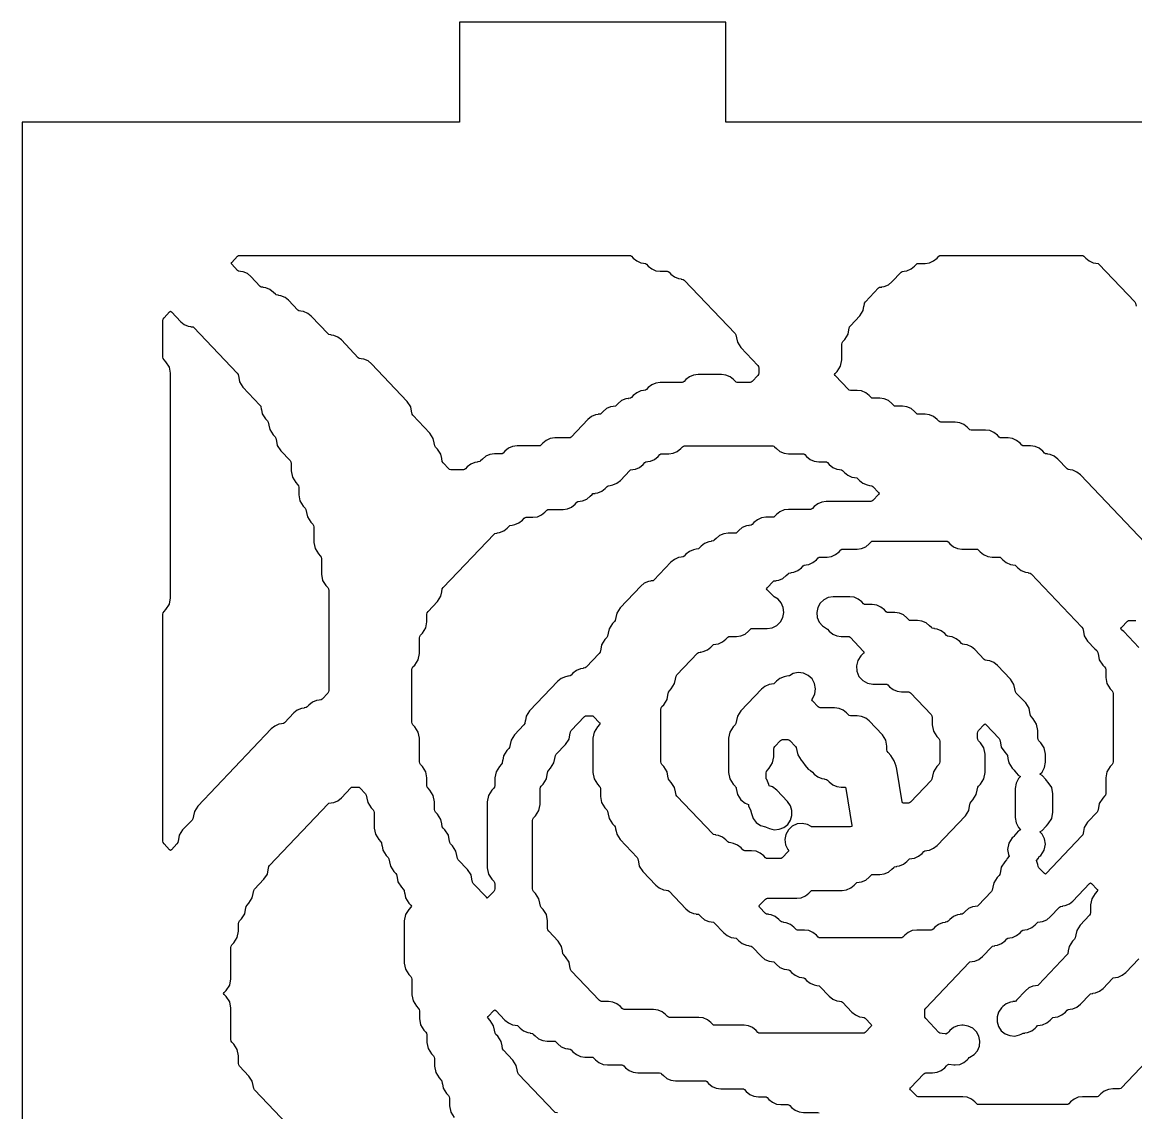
# Model space of a CAD drawing. Header units: millimetres. Extents: x 10 to 410, y 18 to 283.
# Drawn here: x 10 to 43.44, y 250.26 to 283 of the extents above; entities that cross this region are included whole.
import ezdxf

# ---------------------------------------------------------------- set-up
doc = ezdxf.new("R2010")
doc.units = ezdxf.units.MM
doc.layers.add('CUT', color=1, linetype='Continuous')

msp = doc.modelspace()

# ---------------------------------------------------------------- linework, layer by layer
at = {"layer": 'CUT'}
for points in [[(52.134, 157), (60.134, 157), (60.134, 160), (73.2679, 160), (73.2679, 280), (60.134, 280), (60.134, 283), (52.134, 283), (52.134, 280), (31.134, 280), (31.134, 283), (23.134, 283), (23.134, 280), (10, 280), (10, 160), (23.134, 160), (23.134, 157), (31.134, 157), (31.134, 160), (52.134, 160)], [(16.4683, 275.9755), (16.4935, 275.9957), (16.5254, 276), (28.2362, 276), (28.2681, 275.9957), (28.2933, 275.9755), (28.3487, 275.9172), (28.4538, 275.833), (28.5776, 275.7799), (28.6561, 275.7692), (28.6557, 275.7663), (28.7212, 275.7574), (28.7463, 275.7372), (28.8017, 275.6789), (28.9068, 275.5947), (29.0306, 275.5416), (29.1641, 275.5234), (29.3687, 275.5234), (29.4007, 275.5191), (29.4259, 275.4989), (29.4812, 275.4406), (29.5863, 275.3564), (29.7101, 275.3033), (29.7886, 275.2926), (29.7882, 275.2897), (29.8537, 275.2808), (29.8789, 275.2606), (31.4083, 273.6516), (31.4326, 273.6136), (31.4501, 273.5226), (31.4518, 273.5229), (31.4768, 273.393), (31.5787, 273.234), (32.0878, 272.6984), (32.1121, 272.6604), (32.1206, 272.6162), (32.1206, 272.4732), (32.1121, 272.4289), (32.0878, 272.391), (31.9174, 272.2118), (31.8923, 272.1916), (31.8603, 272.1872), (31.4749, 272.1872), (31.443, 272.1916), (31.4178, 272.2118), (31.3624, 272.27), (31.2573, 272.3543), (31.1335, 272.4074), (31, 272.4255), (30.2966, 272.4255), (30.1632, 272.4074), (30.0394, 272.3543), (29.9342, 272.27), (29.8789, 272.2118), (29.8537, 272.1916), (29.8217, 272.1872), (29.1641, 272.1872), (29.0306, 272.1691), (28.9068, 272.116), (28.8017, 272.0317), (28.7463, 271.9735), (28.7212, 271.9533), (28.6557, 271.9444), (28.6561, 271.9415), (28.5776, 271.9308), (28.4538, 271.8777), (28.3487, 271.7934), (28.2933, 271.7352), (28.2681, 271.715), (28.2026, 271.7061), (28.203, 271.7032), (28.1246, 271.6925), (28.0008, 271.6394), (27.8957, 271.5551), (27.8403, 271.4969), (27.8151, 271.4767), (27.7496, 271.4678), (27.75, 271.4649), (27.6716, 271.4542), (27.5478, 271.4011), (27.4426, 271.3168), (27.3873, 271.2586), (27.3621, 271.2384), (27.2966, 271.2295), (27.297, 271.2266), (27.2185, 271.2159), (27.0948, 271.1628), (26.9896, 271.0785), (26.4812, 270.5437), (26.4561, 270.5235), (26.4241, 270.5191), (25.993, 270.5191), (25.8595, 270.501), (25.7357, 270.4479), (25.6306, 270.3636), (25.5752, 270.3054), (25.55, 270.2852), (25.5181, 270.2809), (24.8604, 270.2809), (24.727, 270.2627), (24.6032, 270.2096), (24.498, 270.1253), (24.4427, 270.0671), (24.4175, 270.0469), (24.3855, 270.0426), (24.1809, 270.0426), (24.0474, 270.0244), (23.9236, 269.9713), (23.8185, 269.887), (23.7632, 269.8288), (23.738, 269.8086), (23.6725, 269.7997), (23.6729, 269.7968), (23.5944, 269.7861), (23.4706, 269.733), (23.3655, 269.6487), (23.3101, 269.5905), (23.285, 269.5703), (23.253, 269.566), (22.8676, 269.566), (22.8357, 269.5703), (22.8105, 269.5905), (22.6401, 269.7697), (22.6158, 269.8077), (22.5983, 269.8987), (22.5966, 269.8984), (22.5716, 270.0283), (22.4697, 270.1873), (22.4136, 270.2463), (22.3893, 270.2843), (22.3718, 270.3753), (22.3701, 270.375), (22.3451, 270.5049), (22.2432, 270.6639), (21.7341, 271.1995), (21.7098, 271.2374), (21.6923, 271.3285), (21.6906, 271.3282), (21.6656, 271.4581), (21.5637, 271.6171), (20.4901, 272.7466), (20.3849, 272.8309), (20.2611, 272.884), (20.1827, 272.8946), (20.1831, 272.8976), (20.1176, 272.9065), (20.0924, 272.9267), (19.584, 273.4615), (19.4789, 273.5457), (19.3551, 273.5989), (19.2766, 273.6095), (19.277, 273.6125), (19.2115, 273.6214), (19.1864, 273.6415), (18.678, 274.1764), (18.5729, 274.2606), (18.4491, 274.3138), (18.3706, 274.3244), (18.371, 274.3274), (18.3055, 274.3363), (18.2803, 274.3564), (17.9985, 274.653), (17.8933, 274.7372), (17.7695, 274.7904), (17.6911, 274.801), (17.6915, 274.804), (17.626, 274.8129), (17.6008, 274.833), (17.5455, 274.8913), (17.4403, 274.9755), (17.3165, 275.0287), (17.2381, 275.0393), (17.2385, 275.0423), (17.173, 275.0512), (17.1478, 275.0713), (16.8659, 275.3679), (16.7608, 275.4521), (16.637, 275.5053), (16.5585, 275.5159), (16.5589, 275.5188), (16.4935, 275.5278), (16.4683, 275.5479), (16.2913, 275.7341), (16.2721, 275.7617), (16.2913, 275.7893)], [(14.2593, 258.3314), (14.235, 258.3694), (14.2265, 258.4136), (14.2265, 265.2289), (14.235, 265.2732), (14.2593, 265.3111), (14.3154, 265.3701), (14.4173, 265.5291), (14.453, 265.7146), (14.453, 272.4641), (14.4173, 272.6496), (14.3154, 272.8086), (14.2593, 272.8676), (14.235, 272.9055), (14.2265, 272.9498), (14.2265, 274.046), (14.235, 274.0902), (14.2593, 274.1282), (14.425, 274.3025), (14.453, 274.3237), (14.481, 274.3025), (14.7582, 274.0108), (14.8633, 273.9266), (14.9871, 273.8735), (15.0656, 273.8628), (15.0652, 273.8599), (15.1307, 273.851), (15.1558, 273.8308), (16.4588, 272.4601), (16.4831, 272.4221), (16.5006, 272.3311), (16.5023, 272.3314), (16.5273, 272.2015), (16.6292, 272.0425), (17.1383, 271.5069), (17.1626, 271.4689), (17.1801, 271.3779), (17.1818, 271.3782), (17.2068, 271.2483), (17.3087, 271.0893), (17.3648, 271.0303), (17.3891, 270.9923), (17.4066, 270.9013), (17.4083, 270.9016), (17.4333, 270.7717), (17.5352, 270.6127), (17.5913, 270.5537), (17.6156, 270.5157), (17.6331, 270.4247), (17.6348, 270.425), (17.6598, 270.2951), (17.7617, 270.1361), (18.0443, 269.8388), (18.0686, 269.8009), (18.0771, 269.7566), (18.0771, 269.5274), (18.1128, 269.3419), (18.2147, 269.1829), (18.2708, 269.1239), (18.2951, 269.086), (18.3037, 269.0417), (18.3037, 268.8125), (18.3393, 268.627), (18.4412, 268.468), (18.4973, 268.409), (18.5216, 268.3711), (18.5392, 268.28), (18.5408, 268.2804), (18.5658, 268.1504), (18.6678, 267.9914), (18.7238, 267.9324), (18.7482, 267.8945), (18.7567, 267.8502), (18.7567, 267.3827), (18.7923, 267.1972), (18.8943, 267.0382), (18.9504, 266.9792), (18.9747, 266.9413), (18.9832, 266.897), (18.9832, 266.4295), (19.0188, 266.244), (19.1208, 266.085), (19.1769, 266.026), (19.2012, 265.9881), (19.2097, 265.9438), (19.2097, 262.9413), (19.2012, 262.897), (19.1769, 262.8591), (19.0065, 262.6798), (18.9813, 262.6597), (18.9158, 262.6508), (18.9162, 262.6478), (18.8378, 262.6372), (18.714, 262.584), (18.6088, 262.4998), (18.5535, 262.4415), (18.5283, 262.4214), (18.4628, 262.4125), (18.4632, 262.4095), (18.3847, 262.3989), (18.2609, 262.3457), (18.1558, 262.2615), (17.8739, 261.9649), (17.8488, 261.9448), (17.7833, 261.9359), (17.7837, 261.9329), (17.7052, 261.9223), (17.5814, 261.8691), (17.4763, 261.7849), (15.2701, 259.4639), (15.1682, 259.3049), (15.1432, 259.175), (15.1415, 259.1753), (15.124, 259.0843), (15.0997, 259.0463), (14.8171, 258.749), (14.7152, 258.59), (14.6902, 258.4601), (14.6885, 258.4604), (14.671, 258.3694), (14.6467, 258.3314), (14.481, 258.1571), (14.453, 258.1359), (14.425, 258.1571)], [(22.6158, 265.9881), (22.6401, 266.026), (24.1696, 267.6351), (24.1947, 267.6552), (24.2602, 267.6641), (24.2598, 267.6671), (24.3383, 267.6777), (24.4621, 267.7309), (24.5672, 267.8151), (24.6226, 267.8733), (24.6477, 267.8935), (24.7132, 267.9024), (24.7128, 267.9054), (24.7913, 267.916), (24.9151, 267.9691), (25.0202, 268.0534), (25.0756, 268.1116), (25.1008, 268.1318), (25.1327, 268.1362), (25.3373, 268.1362), (25.4708, 268.1543), (25.5946, 268.2074), (25.6997, 268.2917), (25.7551, 268.3499), (25.7803, 268.3701), (25.8122, 268.3745), (26.2434, 268.3745), (26.3769, 268.3926), (26.5006, 268.4457), (26.6058, 268.53), (26.6611, 268.5882), (26.6863, 268.6084), (26.7518, 268.6173), (26.7514, 268.6202), (26.8299, 268.6309), (26.9537, 268.684), (27.0588, 268.7683), (27.1142, 268.8265), (27.1393, 268.8467), (27.2048, 268.8556), (27.2044, 268.8585), (27.2829, 268.8692), (27.4067, 268.9223), (27.5118, 269.0066), (27.5672, 269.0648), (27.5923, 269.085), (27.6578, 269.0939), (27.6574, 269.0968), (27.7359, 269.1075), (27.8597, 269.1606), (27.9648, 269.2449), (28.2467, 269.5414), (28.2719, 269.5616), (28.3374, 269.5705), (28.337, 269.5734), (28.4154, 269.5841), (28.5392, 269.6372), (28.6443, 269.7215), (28.6997, 269.7797), (28.7249, 269.7999), (28.7904, 269.8088), (28.79, 269.8117), (28.8684, 269.8224), (28.9922, 269.8755), (29.0974, 269.9598), (29.1527, 270.018), (29.1779, 270.0382), (29.2099, 270.0426), (29.4145, 270.0426), (29.548, 270.0607), (29.6718, 270.1138), (29.7769, 270.1981), (29.8322, 270.2563), (29.8574, 270.2765), (29.8894, 270.2809), (32.5398, 270.2809), (32.5718, 270.2765), (32.597, 270.2563), (32.6523, 270.1981), (32.7575, 270.1138), (32.8812, 270.0607), (33.0147, 270.0426), (33.4459, 270.0426), (33.4778, 270.0382), (33.503, 270.018), (33.5584, 269.9598), (33.6635, 269.8755), (33.7873, 269.8224), (33.9208, 269.8043), (34.1254, 269.8043), (34.1573, 269.7999), (34.1825, 269.7797), (34.2379, 269.7215), (34.343, 269.6372), (34.4668, 269.5841), (34.5453, 269.5734), (34.5449, 269.5705), (34.6104, 269.5616), (34.6355, 269.5414), (34.6909, 269.4832), (34.796, 269.3989), (34.9198, 269.3458), (34.9983, 269.3351), (34.9979, 269.3322), (35.0634, 269.3233), (35.0886, 269.3031), (35.1439, 269.2449), (35.249, 269.1606), (35.3728, 269.1075), (35.4513, 269.0968), (35.4509, 269.0939), (35.5164, 269.085), (35.5416, 269.0648), (35.7185, 268.8787), (35.7377, 268.8511), (35.7185, 268.8235), (35.5416, 268.6373), (35.5164, 268.6171), (35.4844, 268.6128), (34.1473, 268.6128), (34.0138, 268.5946), (33.89, 268.5415), (33.7849, 268.4572), (33.7295, 268.399), (33.7043, 268.3788), (33.6724, 268.3745), (33.0147, 268.3745), (32.8812, 268.3563), (32.7575, 268.3032), (32.6523, 268.2189), (32.597, 268.1607), (32.5718, 268.1405), (32.5398, 268.1362), (32.3352, 268.1362), (32.2017, 268.118), (32.0779, 268.0649), (31.9728, 267.9806), (31.9174, 267.9224), (31.8923, 267.9022), (31.8268, 267.8933), (31.8272, 267.8904), (31.7487, 267.8797), (31.6249, 267.8266), (31.5198, 267.7423), (31.4644, 267.6841), (31.4392, 267.6639), (31.4073, 267.6596), (31.2027, 267.6596), (31.0692, 267.6414), (30.9454, 267.5883), (30.8403, 267.504), (30.7849, 267.4458), (30.7597, 267.4256), (30.6942, 267.4167), (30.6946, 267.4138), (30.6162, 267.4031), (30.4924, 267.35), (30.3873, 267.2658), (30.3319, 267.2075), (30.3067, 267.1873), (30.2412, 267.1784), (30.2416, 267.1755), (30.1632, 267.1648), (30.0394, 267.1117), (29.9342, 267.0275), (29.8789, 266.9692), (29.8537, 266.949), (29.7882, 266.9401), (29.7886, 266.9372), (29.7101, 266.9265), (29.5863, 266.8734), (29.4812, 266.7892), (28.9728, 266.2543), (28.9477, 266.2341), (28.8822, 266.2252), (28.8826, 266.2223), (28.8041, 266.2116), (28.6803, 266.1585), (28.5752, 266.0743), (27.9546, 265.4214), (27.8527, 265.2623), (27.8277, 265.1324), (27.826, 265.1327), (27.8085, 265.0417), (27.7842, 265.0038), (27.7281, 264.9448), (27.6262, 264.7858), (27.6012, 264.6558), (27.5995, 264.6561), (27.582, 264.5651), (27.5577, 264.5272), (27.5016, 264.4682), (27.3996, 264.3092), (27.3747, 264.1792), (27.373, 264.1795), (27.3555, 264.0885), (27.3311, 264.0506), (26.9343, 263.633), (26.9091, 263.6129), (26.8436, 263.604), (26.844, 263.601), (26.7655, 263.5904), (26.6417, 263.5372), (26.5366, 263.453), (26.4812, 263.3947), (26.4561, 263.3746), (26.3906, 263.3657), (26.391, 263.3627), (26.3125, 263.3521), (26.1887, 263.2989), (26.0836, 263.2147), (25.2365, 262.3235), (25.1346, 262.1645), (25.1096, 262.0345), (25.1079, 262.0349), (25.0904, 261.9438), (25.0661, 261.9059), (24.7835, 261.6086), (24.6815, 261.4496), (24.6566, 261.3196), (24.6549, 261.32), (24.6374, 261.2289), (24.613, 261.191), (24.557, 261.132), (24.455, 260.973), (24.43, 260.843), (24.4284, 260.8434), (24.4109, 260.7523), (24.3865, 260.7144), (24.3305, 260.6554), (24.2285, 260.4964), (24.1929, 260.3109), (24.1929, 260.0817), (24.1843, 260.0374), (24.16, 259.9995), (24.1039, 259.9405), (24.002, 259.7815), (23.9664, 259.596), (23.9664, 257.6125), (24.002, 257.427), (24.1039, 257.268), (24.16, 257.209), (24.1843, 257.1711), (24.1929, 257.1268), (24.1929, 256.9838), (24.1843, 256.9396), (24.16, 256.9016), (23.9943, 256.7273), (23.9664, 256.7061), (23.9384, 256.7273), (23.5462, 257.1399), (23.5218, 257.1779), (23.5043, 257.2689), (23.5027, 257.2686), (23.4777, 257.3985), (23.3757, 257.5575), (23.0931, 257.8548), (23.0688, 257.8928), (23.0513, 257.9838), (23.0496, 257.9835), (23.0246, 258.1134), (22.9227, 258.2724), (22.8666, 258.3314), (22.8423, 258.3694), (22.8248, 258.4604), (22.8231, 258.4601), (22.7981, 258.59), (22.6962, 258.749), (22.6401, 258.808), (22.6158, 258.846), (22.5983, 258.937), (22.5966, 258.9367), (22.5716, 259.0666), (22.4697, 259.2256), (22.4136, 259.2846), (22.3893, 259.3225), (22.3808, 259.3668), (22.3808, 259.596), (22.3451, 259.7815), (22.2432, 259.9405), (22.1871, 259.9995), (22.1628, 260.0374), (22.1543, 260.0817), (22.1543, 260.3109), (22.1186, 260.4964), (22.0167, 260.6554), (21.9606, 260.7144), (21.9363, 260.7523), (21.9278, 260.7966), (21.9278, 261.5024), (21.8921, 261.6879), (21.7902, 261.8469), (21.7341, 261.9059), (21.7098, 261.9438), (21.7013, 261.9881), (21.7013, 263.5609), (21.7098, 263.6051), (21.7341, 263.643), (21.7902, 263.7021), (21.8921, 263.8611), (21.9278, 264.0465), (21.9278, 264.5141), (21.9363, 264.5583), (21.9606, 264.5962), (22.0167, 264.6552), (22.1186, 264.8142), (22.1543, 264.9997), (22.1543, 265.2289), (22.1628, 265.2732), (22.1871, 265.3111), (22.4697, 265.6084), (22.5716, 265.7674), (22.5966, 265.8974), (22.5983, 265.8971)], [(29.4111, 262.8902), (29.4354, 262.9282), (29.4915, 262.9872), (29.5934, 263.1462), (29.6184, 263.2761), (29.6201, 263.2758), (29.6376, 263.3668), (29.6619, 263.4047), (30.2853, 264.0606), (30.3104, 264.0808), (30.3759, 264.0897), (30.3755, 264.0926), (30.454, 264.1033), (30.5778, 264.1564), (30.6829, 264.2406), (30.7383, 264.2989), (30.7635, 264.3191), (30.8289, 264.328), (30.8286, 264.3309), (30.907, 264.3416), (31.0308, 264.3947), (31.1359, 264.4789), (31.1913, 264.5372), (31.2165, 264.5574), (31.2484, 264.5617), (31.453, 264.5617), (31.5865, 264.5799), (31.7103, 264.633), (31.8155, 264.7172), (31.8708, 264.7755), (31.896, 264.7957), (31.928, 264.8), (32.3734, 264.8), (32.5231, 264.8229), (32.659, 264.8896), (32.7688, 264.9939), (32.8423, 265.1263), (32.8727, 265.2747), (32.8574, 265.4253), (32.7977, 265.5645), (32.6991, 265.6794), (32.582, 265.7524), (32.5503, 265.7777), (32.3734, 265.9639), (32.3542, 265.9915), (32.3734, 266.0191), (32.5503, 266.2053), (32.5755, 266.2254), (32.641, 266.2343), (32.6406, 266.2373), (32.7191, 266.2479), (32.8429, 266.3011), (32.948, 266.3853), (33.0034, 266.4436), (33.0285, 266.4637), (33.094, 266.4726), (33.0936, 266.4756), (33.1721, 266.4862), (33.2959, 266.5394), (33.401, 266.6236), (33.4564, 266.6819), (33.4816, 266.702), (33.547, 266.7109), (33.5466, 266.7139), (33.6251, 266.7245), (33.7489, 266.7777), (33.854, 266.8619), (33.9094, 266.9202), (33.9346, 266.9403), (33.9665, 266.9447), (34.1711, 266.9447), (34.3046, 266.9628), (34.4284, 267.016), (34.5335, 267.1002), (34.5889, 267.1585), (34.6141, 267.1786), (34.6461, 267.183), (35.0772, 267.183), (35.2107, 267.2011), (35.3345, 267.2543), (35.4396, 267.3385), (35.4949, 267.3968), (35.5201, 267.4169), (35.5521, 267.4213), (37.7495, 267.4213), (37.7815, 267.4169), (37.8066, 267.3968), (37.862, 267.3385), (37.9671, 267.2543), (38.0909, 267.2011), (38.2244, 267.183), (38.6555, 267.183), (38.6875, 267.1786), (38.7127, 267.1585), (38.768, 267.1002), (38.8732, 267.016), (38.997, 266.9628), (39.1305, 266.9447), (39.3351, 266.9447), (39.367, 266.9403), (39.3922, 266.9202), (39.4476, 266.8619), (39.5527, 266.7777), (39.6765, 266.7245), (39.755, 266.7139), (39.7546, 266.7109), (39.82, 266.702), (39.8452, 266.6819), (39.9006, 266.6236), (40.0057, 266.5394), (40.1295, 266.4862), (40.208, 266.4756), (40.2076, 266.4726), (40.2731, 266.4637), (40.2982, 266.4436), (41.8277, 264.8345), (41.852, 264.7966), (41.8695, 264.7056), (41.8712, 264.7059), (41.8962, 264.576), (41.9981, 264.4169), (42.2118, 264.1921), (42.2769, 264.1414), (42.2977, 264.0931), (42.305, 264.0817), (42.3225, 263.9907), (42.3242, 263.991), (42.3492, 263.8611), (42.4511, 263.7021), (42.5072, 263.643), (42.5315, 263.6051), (42.54, 263.5609), (42.54, 263.3316), (42.5757, 263.1462), (42.6776, 262.9872), (42.7337, 262.9282), (42.758, 262.8902), (42.7665, 262.846), (42.7665, 260.7966), (42.758, 260.7523), (42.7337, 260.7144), (42.6776, 260.6554), (42.5757, 260.4964), (42.54, 260.3109), (42.54, 259.8434), (42.5315, 259.7991), (42.5072, 259.7612), (42.4511, 259.7022), (42.3492, 259.5432), (42.3242, 259.4133), (42.3225, 259.4136), (42.305, 259.3225), (42.2807, 259.2846), (41.9981, 258.9873), (41.8962, 258.8283), (41.8712, 258.6984), (41.8695, 258.6987), (41.852, 258.6077), (41.8277, 258.5697), (40.7559, 257.4422), (40.7279, 257.421), (40.7, 257.4422), (40.5343, 257.6165), (40.5099, 257.6545), (40.4981, 257.7162), (40.4578, 257.8306), (40.5163, 257.8959), (40.5173, 257.8974), (40.5364, 257.9419), (40.5894, 257.9819), (40.5903, 257.9829), (40.6923, 258.1419), (40.7279, 258.3274), (40.7279, 258.3278), (40.7023, 258.4858), (40.6281, 258.6276), (40.5644, 258.6891), (40.636, 258.73), (40.7429, 258.8491), (40.7608, 258.8771), (40.8169, 258.9361), (40.9188, 259.0951), (40.9545, 259.2806), (40.9545, 259.8343), (40.9188, 260.0198), (40.8169, 260.1788), (40.7608, 260.2378), (40.7429, 260.2658), (40.636, 260.3849), (40.5644, 260.4258), (40.6281, 260.4873), (40.7023, 260.6291), (40.7279, 260.7871), (40.7279, 261.0258), (40.6923, 261.2113), (40.5903, 261.3703), (40.5343, 261.4293), (40.5099, 261.4672), (40.5014, 261.5115), (40.5014, 261.7407), (40.4658, 261.9262), (40.3638, 262.0852), (40.3078, 262.1442), (40.2834, 262.1821), (40.2659, 262.2732), (40.2642, 262.2728), (40.2393, 262.4028), (40.1373, 262.5618), (39.8547, 262.8591), (39.8304, 262.897), (39.8129, 262.9881), (39.8112, 262.9877), (39.7862, 263.1177), (39.6843, 263.2767), (39.2902, 263.6913), (39.1851, 263.7755), (39.0613, 263.8287), (38.9828, 263.8393), (38.9832, 263.8423), (38.9177, 263.8512), (38.8926, 263.8713), (38.6107, 264.1679), (38.5056, 264.2521), (38.3818, 264.3053), (38.3033, 264.3159), (38.3037, 264.3188), (38.2382, 264.3278), (38.213, 264.3479), (38.1577, 264.4062), (38.0526, 264.4904), (37.9288, 264.5436), (37.8503, 264.5542), (37.8507, 264.5571), (37.7852, 264.566), (37.76, 264.5862), (37.7047, 264.6445), (37.5995, 264.7287), (37.4757, 264.7819), (37.3973, 264.7925), (37.3977, 264.7954), (37.3322, 264.8043), (37.307, 264.8245), (37.2516, 264.8828), (37.1465, 264.967), (37.0227, 265.0201), (36.8892, 265.0383), (36.6846, 265.0383), (36.6527, 265.0426), (36.6275, 265.0628), (36.5721, 265.1211), (36.467, 265.2053), (36.3432, 265.2584), (36.2097, 265.2766), (36.0051, 265.2766), (35.9731, 265.2809), (35.948, 265.3011), (35.8926, 265.3594), (35.7875, 265.4436), (35.6637, 265.4967), (35.5302, 265.5149), (35.3256, 265.5149), (35.2936, 265.5192), (35.2684, 265.5394), (35.2131, 265.5977), (35.108, 265.6819), (34.9842, 265.735), (34.8507, 265.7532), (34.3595, 265.7532), (34.2098, 265.7303), (34.0738, 265.6636), (33.9641, 265.5592), (33.8906, 265.4268), (33.8601, 265.2785), (33.8754, 265.1279), (33.9352, 264.9887), (34.0338, 264.8738), (34.1509, 264.8008), (34.1825, 264.7755), (34.2379, 264.7172), (34.343, 264.633), (34.4668, 264.5799), (34.6003, 264.5617), (34.8049, 264.5617), (34.8369, 264.5574), (34.862, 264.5372), (35.2655, 264.1127), (35.2847, 264.0851), (35.2655, 264.0575), (35.1884, 263.9764), (35.0957, 263.839), (35.053, 263.6789), (35.065, 263.5136), (35.1304, 263.3613), (35.2419, 263.2388), (35.3874, 263.1594), (35.5508, 263.1319), (35.9374, 263.1319), (35.9694, 263.1276), (35.9946, 263.1074), (36.05, 263.0491), (36.1551, 262.9649), (36.2789, 262.9118), (36.4124, 262.8936), (36.617, 262.8936), (36.6489, 262.8893), (36.6741, 262.8691), (37.2975, 262.2133), (37.3218, 262.1753), (37.3303, 262.1311), (37.3303, 261.9018), (37.366, 261.7164), (37.4679, 261.5574), (37.524, 261.4984), (37.5483, 261.4604), (37.5568, 261.4162), (37.5568, 260.7966), (37.5483, 260.7523), (37.524, 260.7144), (37.4679, 260.6554), (37.366, 260.4964), (37.341, 260.3665), (37.3393, 260.3668), (37.3218, 260.2757), (37.2975, 260.2378), (36.6741, 259.582), (36.6489, 259.5618), (36.617, 259.5574), (36.4643, 259.5574), (36.4327, 259.5619), (36.4233, 259.5924), (36.2692, 260.5728), (36.2446, 260.6676), (36.1882, 260.821), (36.0864, 260.9875), (36.0029, 261.078), (35.9795, 261.1155), (35.9713, 261.159), (35.9713, 261.2641), (35.9356, 261.4496), (35.8337, 261.6086), (35.4396, 262.0232), (35.3345, 262.1074), (35.2107, 262.1606), (35.0772, 262.1787), (34.8726, 262.1787), (34.8406, 262.1831), (34.8154, 262.2032), (34.7601, 262.2615), (34.6549, 262.3457), (34.5311, 262.3989), (34.3977, 262.417), (33.9665, 262.417), (33.9346, 262.4214), (33.9094, 262.4415), (33.7324, 262.6277), (33.7132, 262.6553), (33.7379, 262.6908), (33.8065, 262.833), (33.8273, 262.9895), (33.7983, 263.1448), (33.7223, 263.2832), (33.6069, 263.391), (33.4637, 263.4575), (33.3069, 263.476), (33.1521, 263.4446), (33.0402, 263.381), (33.0254, 263.3746), (32.9593, 263.3657), (32.9597, 263.3627), (32.8812, 263.3521), (32.7575, 263.2989), (32.6523, 263.2147), (32.597, 263.1564), (32.5718, 263.1363), (32.5063, 263.1274), (32.5067, 263.1244), (32.4282, 263.1138), (32.3044, 263.0606), (32.1993, 262.9764), (31.5787, 262.3235), (31.4768, 262.1645), (31.4518, 262.0345), (31.4501, 262.0349), (31.4326, 261.9438), (31.4083, 261.9059), (31.3522, 261.8469), (31.2503, 261.6879), (31.2146, 261.5024), (31.2146, 260.4721), (31.2503, 260.2866), (31.3522, 260.1276), (31.4083, 260.0686), (31.4262, 260.0406), (31.445, 260.0197), (31.4411, 259.9959), (31.4411, 259.9955), (31.4768, 259.81), (31.5787, 259.651), (31.5796, 259.65), (31.7099, 259.5517), (31.8106, 259.5184), (31.8138, 259.4771), (31.8783, 259.3272), (31.8856, 259.3157), (31.8998, 259.2422), (31.9523, 259.0963), (32.0471, 258.9735), (32.1748, 258.8856), (32.3234, 258.8412), (32.3459, 258.8381), (32.3957, 258.8168), (32.4398, 258.7912), (32.5858, 258.7578), (32.7352, 258.7692), (32.8744, 258.8243), (32.9911, 258.9181), (33.0748, 259.0423), (33.1179, 259.1857), (33.1167, 259.3355), (33.0711, 259.4781), (32.9854, 259.6009), (32.6617, 259.9415), (32.5314, 260.0398), (32.4307, 260.0731), (32.4274, 260.1144), (32.363, 260.2643), (32.3621, 260.2658), (32.3433, 260.2867), (32.3471, 260.3105), (32.3471, 260.463), (32.3557, 260.5072), (32.38, 260.5452), (32.4361, 260.6042), (32.538, 260.7632), (32.5737, 260.9487), (32.5737, 261.1779), (32.5822, 261.2221), (32.6065, 261.2601), (32.7769, 261.4393), (32.802, 261.4595), (32.834, 261.4638), (32.9928, 261.4638), (33.0248, 261.4595), (33.05, 261.4393), (33.2204, 261.2601), (33.2447, 261.2221), (33.2622, 261.1311), (33.2639, 261.1314), (33.2889, 261.0015), (33.3908, 260.8425), (33.4469, 260.7835), (33.5113, 260.6829), (33.609, 260.5713), (33.6714, 260.5327), (33.7295, 260.4861), (33.7849, 260.4279), (33.89, 260.3436), (34.0138, 260.2905), (34.0923, 260.2798), (34.0919, 260.2769), (34.1573, 260.268), (34.1825, 260.2478), (34.2379, 260.1896), (34.343, 260.1053), (34.4668, 260.0522), (34.6003, 260.034), (34.6988, 260.034), (34.7304, 260.0295), (34.7398, 259.999), (34.9149, 258.8853), (34.9143, 258.8488), (34.8783, 258.8426), (33.74, 258.8426), (33.7074, 258.847), (33.6927, 258.8533), (33.5808, 258.9169), (33.426, 258.9483), (33.2692, 258.9298), (33.1259, 258.8634), (33.0106, 258.7555), (32.9346, 258.6171), (32.9055, 258.4619), (32.9264, 258.3053), (32.995, 258.1631), (33.0196, 258.1277), (33.0004, 258.1001), (32.8235, 257.9139), (32.7983, 257.8937), (32.7663, 257.8894), (32.381, 257.8894), (32.349, 257.8937), (32.3238, 257.9139), (32.2685, 257.9721), (32.1633, 258.0564), (32.0396, 258.1095), (31.9061, 258.1277), (31.7015, 258.1277), (31.6695, 258.132), (31.6443, 258.1522), (31.5889, 258.2104), (31.4838, 258.2947), (31.36, 258.3478), (31.2816, 258.3585), (31.282, 258.3614), (31.2165, 258.3703), (31.1913, 258.3905), (31.1359, 258.4487), (31.0308, 258.533), (30.907, 258.5861), (30.8286, 258.5968), (30.8289, 258.5997), (30.7635, 258.6086), (30.7383, 258.6288), (29.6619, 259.7612), (29.6376, 259.7991), (29.6201, 259.8902), (29.6184, 259.8899), (29.5934, 260.0198), (29.4915, 260.1788), (29.4354, 260.2378), (29.4111, 260.2757), (29.3935, 260.3668), (29.3919, 260.3665), (29.3669, 260.4964), (29.2649, 260.6554), (29.2089, 260.7144), (29.1845, 260.7523), (29.176, 260.7966), (29.176, 262.3694), (29.1845, 262.4136), (29.2089, 262.4516), (29.2649, 262.5106), (29.3669, 262.6696), (29.3919, 262.7995), (29.3935, 262.7992)], [(25.4143, 256.8426), (25.3582, 256.9016), (25.3339, 256.9396), (25.3254, 256.9838), (25.3254, 259.0332), (25.3339, 259.0775), (25.3582, 259.1154), (25.4143, 259.1744), (25.5162, 259.3334), (25.5519, 259.5189), (25.5519, 259.9864), (25.5604, 260.0306), (25.5847, 260.0686), (25.6408, 260.1276), (25.7427, 260.2866), (25.7677, 260.4165), (25.7694, 260.4162), (25.7869, 260.5072), (25.8112, 260.5452), (25.8673, 260.6042), (25.9693, 260.7632), (25.9942, 260.8931), (25.9959, 260.8928), (26.0134, 260.9838), (26.0377, 261.0218), (26.3203, 261.3191), (26.4223, 261.4781), (26.4473, 261.608), (26.4489, 261.6077), (26.4664, 261.6987), (26.4908, 261.7367), (26.8876, 262.1542), (26.9128, 262.1744), (26.9448, 262.1787), (27.1036, 262.1787), (27.1356, 262.1744), (27.1608, 262.1542), (27.3377, 261.968), (27.3569, 261.9404), (27.3377, 261.9128), (27.2751, 261.8469), (27.1731, 261.6879), (27.1375, 261.5024), (27.1375, 260.4721), (27.1731, 260.2866), (27.2751, 260.1276), (27.3311, 260.0686), (27.3555, 260.0306), (27.364, 259.9864), (27.364, 259.7572), (27.3996, 259.5717), (27.5016, 259.4127), (27.5577, 259.3537), (27.582, 259.3157), (27.5995, 259.2247), (27.6012, 259.225), (27.6262, 259.0951), (27.7281, 258.9361), (27.7842, 258.8771), (27.8085, 258.8392), (27.826, 258.7481), (27.8277, 258.7484), (27.8527, 258.6185), (27.9546, 258.4595), (28.4637, 257.9239), (28.488, 257.886), (28.5055, 257.7949), (28.5072, 257.7953), (28.5322, 257.6653), (28.6341, 257.5063), (29.0282, 257.0917), (29.1333, 257.0074), (29.2571, 256.9543), (29.3356, 256.9437), (29.3352, 256.9407), (29.4007, 256.9318), (29.4259, 256.9116), (29.9342, 256.3768), (30.0394, 256.2926), (30.1632, 256.2394), (30.2416, 256.2288), (30.2412, 256.2258), (30.3067, 256.2169), (30.3319, 256.1968), (30.3873, 256.1385), (30.4924, 256.0543), (30.6162, 256.0011), (30.6946, 255.9905), (30.6942, 255.9875), (30.7597, 255.9786), (30.7849, 255.9585), (31.0668, 255.6619), (31.1719, 255.5777), (31.2957, 255.5245), (31.3742, 255.5139), (31.3738, 255.5109), (31.4392, 255.502), (31.4644, 255.4819), (31.5198, 255.4236), (31.6249, 255.3394), (31.7487, 255.2862), (31.8272, 255.2756), (31.8268, 255.2726), (31.8923, 255.2637), (31.9174, 255.2436), (32.1993, 254.947), (32.3044, 254.8628), (32.4282, 254.8096), (32.5067, 254.799), (32.5063, 254.796), (32.5718, 254.7871), (32.597, 254.767), (32.6523, 254.7087), (32.7575, 254.6245), (32.8812, 254.5713), (32.9597, 254.5607), (32.9593, 254.5577), (33.0248, 254.5488), (33.05, 254.5287), (33.1053, 254.4704), (33.2105, 254.3862), (33.3343, 254.333), (33.4127, 254.3224), (33.4123, 254.3195), (33.4778, 254.3105), (33.503, 254.2904), (33.5584, 254.2321), (33.6635, 254.1479), (33.7873, 254.0947), (33.8657, 254.0841), (33.8653, 254.0812), (33.9308, 254.0722), (33.956, 254.0521), (34.2379, 253.7555), (34.343, 253.6713), (34.4668, 253.6181), (34.5453, 253.6075), (34.5449, 253.6046), (34.6104, 253.5957), (34.6355, 253.5755), (34.9174, 253.2789), (35.0225, 253.1947), (35.1463, 253.1416), (35.2248, 253.1309), (35.2244, 253.128), (35.2899, 253.1191), (35.3151, 253.0989), (35.492, 252.9127), (35.5112, 252.8851), (35.492, 252.8575), (35.3151, 252.6713), (35.2899, 252.6512), (35.2579, 252.6468), (32.1545, 252.6468), (32.1225, 252.6512), (32.0973, 252.6713), (32.042, 252.7296), (31.9368, 252.8138), (31.813, 252.867), (31.6796, 252.8851), (30.7954, 252.8851), (30.7635, 252.8895), (30.7383, 252.9096), (30.6829, 252.9679), (30.5778, 253.0521), (30.454, 253.1053), (30.3205, 253.1234), (29.4364, 253.1234), (29.4044, 253.1278), (29.3792, 253.1479), (29.3239, 253.2062), (29.2187, 253.2904), (29.0949, 253.3436), (28.9615, 253.3617), (28.0773, 253.3617), (28.0454, 253.366), (28.0202, 253.3862), (27.9648, 253.4445), (27.8597, 253.5287), (27.7359, 253.5819), (27.6024, 253.6), (27.3978, 253.6), (27.3658, 253.6043), (27.3407, 253.6245), (26.4908, 254.5187), (26.4664, 254.5566), (26.4489, 254.6476), (26.4473, 254.6473), (26.4223, 254.7772), (26.3203, 254.9362), (26.2643, 254.9953), (26.2399, 255.0332), (26.2224, 255.1242), (26.2208, 255.1239), (26.1958, 255.2538), (26.0938, 255.4128), (25.8112, 255.7101), (25.7869, 255.7481), (25.7784, 255.7923), (25.7784, 256.0216), (25.7427, 256.207), (25.6408, 256.366), (25.5847, 256.425), (25.5604, 256.463), (25.5429, 256.554), (25.5412, 256.5537), (25.5162, 256.6836)], [(39.8475, 260.1539), (39.8219, 259.9959), (39.8219, 259.119), (39.8475, 258.961), (39.9217, 258.8192), (39.9855, 258.7577), (39.9138, 258.7168), (39.807, 258.5977), (39.8061, 258.5962), (39.7869, 258.5517), (39.7339, 258.5117), (39.733, 258.5107), (39.6311, 258.3517), (39.5954, 258.1662), (39.5954, 258.1658), (39.621, 258.0078), (39.646, 257.96), (39.5861, 257.8916), (39.5626, 257.8548), (39.5065, 257.7958), (39.4046, 257.6368), (39.3796, 257.5069), (39.3779, 257.5072), (39.3604, 257.4162), (39.3361, 257.3782), (39.28, 257.3192), (39.1781, 257.1602), (39.1531, 257.0303), (39.1514, 257.0306), (39.1339, 256.9396), (39.1096, 256.9016), (38.7127, 256.4841), (38.6875, 256.4639), (38.622, 256.455), (38.6224, 256.4521), (38.5439, 256.4414), (38.4202, 256.3883), (38.315, 256.304), (38.2597, 256.2458), (38.2345, 256.2256), (38.169, 256.2167), (38.1694, 256.2138), (38.0909, 256.2031), (37.9671, 256.15), (37.862, 256.0658), (37.8066, 256.0075), (37.7815, 255.9873), (37.716, 255.9784), (37.7164, 255.9755), (37.6379, 255.9648), (37.5141, 255.9117), (37.409, 255.8275), (37.3536, 255.7692), (37.3285, 255.749), (37.2965, 255.7447), (36.8654, 255.7447), (36.7319, 255.7265), (36.6081, 255.6734), (36.503, 255.5892), (36.4476, 255.5309), (36.4224, 255.5107), (36.3905, 255.5064), (33.9665, 255.5064), (33.9346, 255.5107), (33.9094, 255.5309), (33.854, 255.5892), (33.7489, 255.6734), (33.6251, 255.7265), (33.4916, 255.7447), (33.287, 255.7447), (33.255, 255.749), (33.2299, 255.7692), (33.1745, 255.8275), (33.0694, 255.9117), (32.9456, 255.9648), (32.8671, 255.9755), (32.8675, 255.9784), (32.802, 255.9873), (32.7769, 256.0075), (32.7215, 256.0658), (32.6164, 256.15), (32.4926, 256.2031), (32.4141, 256.2138), (32.4145, 256.2167), (32.349, 256.2256), (32.3238, 256.2458), (32.1469, 256.432), (32.1277, 256.4596), (32.1469, 256.4872), (32.3238, 256.6733), (32.349, 256.6935), (32.381, 256.6979), (33.2651, 256.6979), (33.3986, 256.716), (33.5224, 256.7691), (33.6275, 256.8534), (33.6829, 256.9116), (33.7081, 256.9318), (33.74, 256.9362), (34.6242, 256.9362), (34.7576, 256.9543), (34.8814, 257.0074), (34.9866, 257.0917), (35.0419, 257.1499), (35.0671, 257.1701), (35.1326, 257.179), (35.1322, 257.1819), (35.2107, 257.1926), (35.3345, 257.2457), (35.4396, 257.33), (35.4949, 257.3882), (35.5201, 257.4084), (35.5521, 257.4128), (35.7567, 257.4128), (35.8902, 257.4309), (36.014, 257.484), (36.1191, 257.5683), (36.1745, 257.6265), (36.1996, 257.6467), (36.2651, 257.6556), (36.2647, 257.6585), (36.3432, 257.6692), (36.467, 257.7223), (36.5721, 257.8066), (36.6275, 257.8648), (36.6527, 257.885), (36.7182, 257.8939), (36.7178, 257.8968), (36.7962, 257.9075), (36.92, 257.9606), (37.0251, 258.0449), (37.0805, 258.1031), (37.1057, 258.1233), (37.1712, 258.1322), (37.1708, 258.1351), (37.2492, 258.1458), (37.373, 258.1989), (37.4782, 258.2832), (38.3253, 259.1744), (38.4272, 259.3334), (38.4522, 259.4633), (38.4539, 259.463), (38.4714, 259.554), (38.4957, 259.592), (38.5518, 259.651), (38.6537, 259.81), (38.6787, 259.9399), (38.6804, 259.9396), (38.6979, 260.0306), (38.7222, 260.0686), (38.7783, 260.1276), (38.8802, 260.2866), (38.9159, 260.4721), (38.9159, 261.0258), (38.8802, 261.2113), (38.7783, 261.3703), (38.7222, 261.4293), (38.6979, 261.4672), (38.6894, 261.5115), (38.6894, 261.6545), (38.6979, 261.6987), (38.7222, 261.7367), (38.8879, 261.911), (38.9159, 261.9322), (38.9439, 261.911), (39.3361, 261.4984), (39.3604, 261.4604), (39.3779, 261.3694), (39.3796, 261.3697), (39.4046, 261.2398), (39.5065, 261.0808), (39.5626, 261.0218), (39.5869, 260.9838), (39.6044, 260.8928), (39.6061, 260.8931), (39.6311, 260.7632), (39.733, 260.6042), (39.7891, 260.5452), (39.807, 260.5172), (39.9138, 260.3981), (39.9855, 260.3572), (39.9217, 260.2957)]]:
    msp.add_lwpolyline(points, close=True, dxfattribs=at)
for points in [[(44.1023, 266.9692), (41.7818, 269.4104), (41.6767, 269.4947), (41.5529, 269.5478), (41.4744, 269.5585), (41.4748, 269.5614), (41.4093, 269.5703), (41.3842, 269.5905), (41.1023, 269.887), (40.9972, 269.9713), (40.8734, 270.0244), (40.7949, 270.0351), (40.7953, 270.038), (40.7298, 270.0469), (40.7046, 270.0671), (40.6493, 270.1253), (40.5441, 270.2096), (40.4203, 270.2627), (40.2869, 270.2809), (40.0823, 270.2809), (40.0503, 270.2852), (40.0251, 270.3054), (39.9697, 270.3636), (39.8646, 270.4479), (39.7408, 270.501), (39.6073, 270.5191), (39.4027, 270.5191), (39.3708, 270.5235), (39.3456, 270.5437), (39.2902, 270.6019), (39.1851, 270.6862), (39.0613, 270.7393), (38.9278, 270.7574), (38.4967, 270.7574), (38.4647, 270.7618), (38.4396, 270.782), (38.3842, 270.8402), (38.2791, 270.9245), (38.1553, 270.9776), (38.0218, 270.9957), (37.5907, 270.9957), (37.5587, 271.0001), (37.5335, 271.0203), (37.4782, 271.0785), (37.373, 271.1628), (37.2492, 271.2159), (37.1157, 271.234), (36.9111, 271.234), (36.8792, 271.2384), (36.854, 271.2586), (36.7986, 271.3168), (36.6935, 271.4011), (36.5697, 271.4542), (36.4362, 271.4723), (36.2316, 271.4723), (36.1996, 271.4767), (36.1745, 271.4969), (36.1191, 271.5551), (36.014, 271.6394), (35.8902, 271.6925), (35.7567, 271.7106), (35.5521, 271.7106), (35.5201, 271.715), (35.4949, 271.7352), (35.4396, 271.7934), (35.3345, 271.8777), (35.2107, 271.9308), (35.0772, 271.9489), (34.8726, 271.9489), (34.8406, 271.9533), (34.8154, 271.9735), (34.412, 272.3979), (34.3927, 272.4255), (34.412, 272.4531), (34.4746, 272.5191), (34.5766, 272.6781), (34.6122, 272.8635), (34.6122, 273.3311), (34.6207, 273.3753), (34.6451, 273.4133), (34.7011, 273.4723), (34.8031, 273.6313), (34.8281, 273.7612), (34.8297, 273.7609), (34.8472, 273.8519), (34.8716, 273.8899), (35.1542, 274.1872), (35.2561, 274.3462), (35.2811, 274.4761), (35.2828, 274.4758), (35.3003, 274.5668), (35.3246, 274.6047), (35.7215, 275.0223), (35.7466, 275.0425), (35.8121, 275.0514), (35.8117, 275.0543), (35.8902, 275.065), (36.014, 275.1181), (36.1191, 275.2023), (36.401, 275.4989), (36.4262, 275.5191), (36.4916, 275.528), (36.4913, 275.5309), (36.5697, 275.5416), (36.6935, 275.5947), (36.7986, 275.6789), (36.854, 275.7372), (36.8792, 275.7574), (36.9111, 275.7617), (37.1157, 275.7617), (37.2492, 275.7799), (37.373, 275.833), (37.4782, 275.9172), (37.5335, 275.9755), (37.5587, 275.9957), (37.5907, 276), (41.8266, 276), (41.8586, 275.9957), (41.8838, 275.9755), (41.9392, 275.9172), (42.0443, 275.833), (42.1681, 275.7799), (42.2465, 275.7692), (42.2461, 275.7663), (42.3116, 275.7574), (42.3368, 275.7372), (43.4132, 274.6047), (43.4375, 274.5668), (43.455, 274.4758)], [(43.535, 264.2299), (43.081, 264.7074), (43.0176, 264.7553), (43.0052, 264.7805), (42.9994, 264.799), (43.0193, 264.8276), (43.1962, 265.0138), (43.2214, 265.034), (43.2534, 265.0383), (43.4122, 265.0383), (43.4442, 265.034)], [(18.1661, 249.6937), (16.9774, 250.9442), (16.9531, 250.9821), (16.9356, 251.0732), (16.9339, 251.0728), (16.9089, 251.2028), (16.807, 251.3618), (16.5244, 251.6591), (16.5001, 251.697), (16.4916, 251.7413), (16.4916, 251.9705), (16.4559, 252.156), (16.354, 252.315), (16.2979, 252.374), (16.2736, 252.4119), (16.2651, 252.4562), (16.2651, 253.4003), (16.2294, 253.5858), (16.1275, 253.7448), (16.0648, 253.8107), (16.0456, 253.8383), (16.0648, 253.8659), (16.1275, 253.9318), (16.2294, 254.0908), (16.2651, 254.2763), (16.2651, 255.2204), (16.2736, 255.2647), (16.2979, 255.3026), (16.354, 255.3616), (16.4559, 255.5206), (16.4916, 255.7061), (16.4916, 255.9353), (16.5001, 255.9796), (16.5244, 256.0175), (16.5805, 256.0765), (16.6824, 256.2355), (16.7074, 256.3655), (16.7091, 256.3651), (16.7266, 256.4562), (16.7509, 256.4941), (16.807, 256.5531), (16.9089, 256.7121), (16.9339, 256.8421), (16.9356, 256.8417), (16.9531, 256.9328), (16.9774, 256.9707), (17.26, 257.268), (17.3619, 257.427), (17.3869, 257.557), (17.3886, 257.5566), (17.4061, 257.6477), (17.4304, 257.6856), (19.1864, 259.5329), (19.2115, 259.5531), (19.277, 259.562), (19.2766, 259.5649), (19.3551, 259.5756), (19.4789, 259.6287), (19.584, 259.713), (19.8659, 260.0095), (19.8911, 260.0297), (19.923, 260.034), (20.0819, 260.034), (20.1139, 260.0297), (20.139, 260.0095), (20.3094, 259.8303), (20.3337, 259.7923), (20.3512, 259.7013), (20.3529, 259.7016), (20.3779, 259.5717), (20.4798, 259.4127), (20.5359, 259.3537), (20.5602, 259.3157), (20.5687, 259.2715), (20.5687, 258.804), (20.6044, 258.6185), (20.7063, 258.4595), (20.7624, 258.4005), (20.7867, 258.3626), (20.8042, 258.2715), (20.8059, 258.2718), (20.8309, 258.1419), (20.9328, 257.9829), (20.9889, 257.9239), (21.0132, 257.886), (21.0307, 257.7949), (21.0324, 257.7953), (21.0574, 257.6653), (21.1593, 257.5063), (21.2154, 257.4473), (21.2397, 257.4094), (21.2573, 257.3183), (21.2589, 257.3187), (21.2839, 257.1887), (21.3859, 257.0297), (21.4419, 256.9707), (21.4663, 256.9328), (21.4838, 256.8417), (21.4854, 256.8421), (21.5104, 256.7121), (21.6124, 256.5531), (21.675, 256.4872), (21.6942, 256.4596), (21.675, 256.432), (21.6124, 256.366), (21.5104, 256.207), (21.4748, 256.0216), (21.4748, 254.7529), (21.5104, 254.5674), (21.6124, 254.4084), (21.6684, 254.3494), (21.6928, 254.3115), (21.7013, 254.2672), (21.7013, 253.7997), (21.7369, 253.6142), (21.8389, 253.4552), (21.895, 253.3962), (21.9193, 253.3583), (21.9278, 253.3141), (21.9278, 253.0848), (21.9635, 252.8994), (22.0654, 252.7403), (22.1215, 252.6813), (22.1458, 252.6434), (22.1543, 252.5992), (22.1543, 252.3699), (22.19, 252.1845), (22.2919, 252.0255), (22.348, 251.9664), (22.3723, 251.9285), (22.3808, 251.8843), (22.3808, 251.655), (22.4165, 251.4696), (22.5184, 251.3106), (22.5745, 251.2516), (22.5988, 251.2136), (22.6163, 251.1226), (22.618, 251.1229), (22.643, 250.993), (22.7449, 250.834), (22.801, 250.775), (22.8253, 250.737), (22.8338, 250.6928), (22.8338, 250.4635), (22.8695, 250.2781), (22.9714, 250.1191)], [(44.3294, 252.3847), (43.0163, 251.0032), (42.9912, 250.9831), (42.9592, 250.9787), (42.7546, 250.9787), (42.6211, 250.9606), (42.4973, 250.9074), (42.3922, 250.8232), (42.3368, 250.7649), (42.3116, 250.7448), (42.2797, 250.7404), (41.8485, 250.7404), (41.7151, 250.7223), (41.5913, 250.6691), (41.4861, 250.5849), (41.4308, 250.5267), (41.4056, 250.5065), (41.3736, 250.5021), (38.7232, 250.5021), (38.6912, 250.5065), (38.6661, 250.5267), (38.6107, 250.5849), (38.5056, 250.6691), (38.3818, 250.7223), (38.2483, 250.7404), (36.9111, 250.7404), (36.8792, 250.7448), (36.854, 250.7649), (36.677, 250.9511), (36.6578, 250.9787), (36.677, 251.0063), (37.0805, 251.4308), (37.1057, 251.451), (37.1376, 251.4553), (37.3423, 251.4553), (37.4757, 251.4735), (37.5995, 251.5266), (37.7047, 251.6108), (37.76, 251.6691), (37.7917, 251.6944), (37.8301, 251.7184), (37.8339, 251.7165), (37.9836, 251.6936), (38.0218, 251.6936), (38.1553, 251.7118), (38.2791, 251.7649), (38.3842, 251.8491), (38.4216, 251.8885), (38.4423, 251.9181), (38.4598, 251.9256), (38.5883, 252.0057), (38.6869, 252.1206), (38.7466, 252.2598), (38.7619, 252.4104), (38.7315, 252.5588), (38.658, 252.6912), (38.5482, 252.7955), (38.4123, 252.8622), (38.2626, 252.8851), (38.2244, 252.8851), (38.0909, 252.867), (37.9671, 252.8138), (37.862, 252.7296), (37.8246, 252.6903), (37.8039, 252.6606), (37.7864, 252.6531), (37.7366, 252.622), (37.7327, 252.6239), (37.624, 252.6405), (37.6242, 252.6423), (37.5587, 252.6512), (37.5335, 252.6713), (37.1366, 253.0889), (37.1123, 253.1268), (37.1038, 253.1711), (37.1038, 253.3141), (37.1123, 253.3583), (37.1366, 253.3962), (38.4396, 254.767), (38.4647, 254.7871), (38.5302, 254.796), (38.5298, 254.799), (38.6083, 254.8096), (38.7321, 254.8628), (38.8372, 254.947), (39.1191, 255.2436), (39.1443, 255.2637), (39.2097, 255.2726), (39.2093, 255.2756), (39.2878, 255.2862), (39.4116, 255.3394), (39.5167, 255.4236), (39.5721, 255.4819), (39.5973, 255.502), (39.6628, 255.5109), (39.6624, 255.5139), (39.7408, 255.5245), (39.8646, 255.5777), (39.9697, 255.6619), (40.0251, 255.7202), (40.0503, 255.7403), (40.1158, 255.7492), (40.1154, 255.7522), (40.1938, 255.7628), (40.3176, 255.816), (40.4228, 255.9002), (40.4781, 255.9585), (40.5033, 255.9786), (40.5688, 255.9875), (40.5684, 255.9905), (40.6469, 256.0011), (40.7707, 256.0543), (40.8758, 256.1385), (41.1576, 256.4351), (41.1828, 256.4552), (41.2483, 256.4641), (41.2479, 256.4671), (41.3264, 256.4777), (41.4502, 256.5309), (41.5553, 256.6151), (42.059, 257.145), (42.087, 257.1662), (42.115, 257.145), (42.2873, 256.9638), (42.3065, 256.9362), (42.2873, 256.9086), (42.2246, 256.8426), (42.1227, 256.6836), (42.087, 256.4982), (42.087, 256.2689), (42.0785, 256.2247), (42.0542, 256.1867), (41.7716, 255.8894), (41.6696, 255.7304), (41.6447, 255.6005), (41.643, 255.6008), (41.6255, 255.5098), (41.6011, 255.4718), (41.5451, 255.4128), (41.4431, 255.2538), (41.4181, 255.1239), (41.4165, 255.1242), (41.399, 255.0332), (41.3746, 254.9953), (40.5247, 254.1011), (40.4996, 254.0809), (40.4341, 254.072), (40.4345, 254.0691), (40.356, 254.0584), (40.2322, 254.0053), (40.1271, 253.9211), (39.8632, 253.6435), (39.8425, 253.6138), (39.8128, 253.6011), (39.8115, 253.6002), (39.793, 253.6007), (39.7546, 253.5954), (39.755, 253.5925), (39.6765, 253.5819), (39.5527, 253.5287), (39.4476, 253.4445), (39.4102, 253.4052), (39.3244, 253.2824), (39.2789, 253.1397), (39.2776, 252.99), (39.3208, 252.8466), (39.4044, 252.7224), (39.5212, 252.6285), (39.6604, 252.5734), (39.8097, 252.5621), (39.9557, 252.5954), (39.9999, 252.621), (40.0575, 252.6457), (40.0588, 252.6466), (40.0774, 252.6461), (40.1158, 252.6514), (40.1154, 252.6543), (40.1938, 252.665), (40.3176, 252.7181), (40.4228, 252.8023), (40.4601, 252.8417), (40.4808, 252.8713), (40.5027, 252.8807), (40.5688, 252.8897), (40.5684, 252.8926), (40.6469, 252.9033), (40.7707, 252.9564), (40.8758, 253.0406), (40.9311, 253.0989), (40.9563, 253.1191), (41.0218, 253.128), (41.0214, 253.1309), (41.0999, 253.1416), (41.2237, 253.1947), (41.3288, 253.2789), (41.3842, 253.3372), (41.4093, 253.3574), (41.4748, 253.3663), (41.4744, 253.3692), (41.5529, 253.3799), (41.6767, 253.433), (41.7818, 253.5172), (42.0637, 253.8138), (42.0889, 253.834), (42.1543, 253.8429), (42.154, 253.8458), (42.2324, 253.8564), (42.3562, 253.9096), (42.4613, 253.9938), (42.7432, 254.2904), (42.7684, 254.3105), (42.8339, 254.3195), (42.8335, 254.3224), (42.9119, 254.333), (43.0357, 254.3862), (43.1409, 254.4704), (43.535, 254.885)], [(26.0723, 250.2593), (26.0068, 250.2682), (25.9816, 250.2884), (24.9052, 251.4208), (24.8809, 251.4587), (24.8634, 251.5498), (24.8617, 251.5494), (24.8367, 251.6794), (24.7348, 251.8384), (24.4522, 252.1357), (24.4279, 252.1736), (24.4104, 252.2646), (24.4087, 252.2643), (24.3837, 252.3943), (24.2818, 252.5533), (24.2257, 252.6123), (24.2014, 252.6502), (24.1839, 252.7412), (24.1822, 252.7409), (24.1572, 252.8709), (24.0553, 253.0299), (23.9926, 253.0958), (23.9734, 253.1234), (23.9926, 253.151), (24.1649, 253.3323), (24.1929, 253.3535), (24.2208, 253.3323), (24.498, 253.0406), (24.6032, 252.9564), (24.727, 252.9033), (24.8054, 252.8926), (24.805, 252.8897), (24.8705, 252.8808), (24.8957, 252.8606), (24.9511, 252.8023), (25.0562, 252.7181), (25.18, 252.665), (25.2584, 252.6543), (25.258, 252.6514), (25.3235, 252.6425), (25.3487, 252.6223), (25.4041, 252.564), (25.5092, 252.4798), (25.633, 252.4267), (25.7665, 252.4085), (25.9711, 252.4085), (26.0031, 252.4042), (26.0282, 252.384), (26.0836, 252.3257), (26.1887, 252.2415), (26.3125, 252.1884), (26.391, 252.1777), (26.3906, 252.1748), (26.4561, 252.1659), (26.4812, 252.1457), (26.5366, 252.0874), (26.6417, 252.0032), (26.7655, 251.9501), (26.899, 251.9319), (27.1036, 251.9319), (27.1356, 251.9276), (27.1608, 251.9074), (27.2161, 251.8491), (27.3213, 251.7649), (27.4451, 251.7118), (27.5785, 251.6936), (28.0097, 251.6936), (28.0416, 251.6893), (28.0668, 251.6691), (28.1222, 251.6108), (28.2273, 251.5266), (28.3511, 251.4735), (28.4846, 251.4553), (29.1422, 251.4553), (29.1742, 251.451), (29.1993, 251.4308), (29.2547, 251.3725), (29.3598, 251.2883), (29.4836, 251.2352), (29.6171, 251.217), (30.5013, 251.217), (30.5332, 251.2127), (30.5584, 251.1925), (30.6138, 251.1342), (30.7189, 251.05), (30.8427, 250.9969), (30.9762, 250.9787), (31.6338, 250.9787), (31.6658, 250.9744), (31.6909, 250.9542), (31.7463, 250.896), (31.8514, 250.8117), (31.9752, 250.7586), (32.1087, 250.7404), (32.3133, 250.7404), (32.3453, 250.7361), (32.3705, 250.7159), (32.4258, 250.6577), (32.5309, 250.5734), (32.6547, 250.5203), (32.7882, 250.5021), (32.9928, 250.5021), (33.0248, 250.4978), (33.05, 250.4776), (33.1053, 250.4194), (33.2105, 250.3351), (33.3343, 250.282), (33.4678, 250.2638), (33.8989, 250.2638), (33.9308, 250.2595)]]:
    msp.add_lwpolyline(points, dxfattribs=at)

doc.saveas('drawing.dxf')
